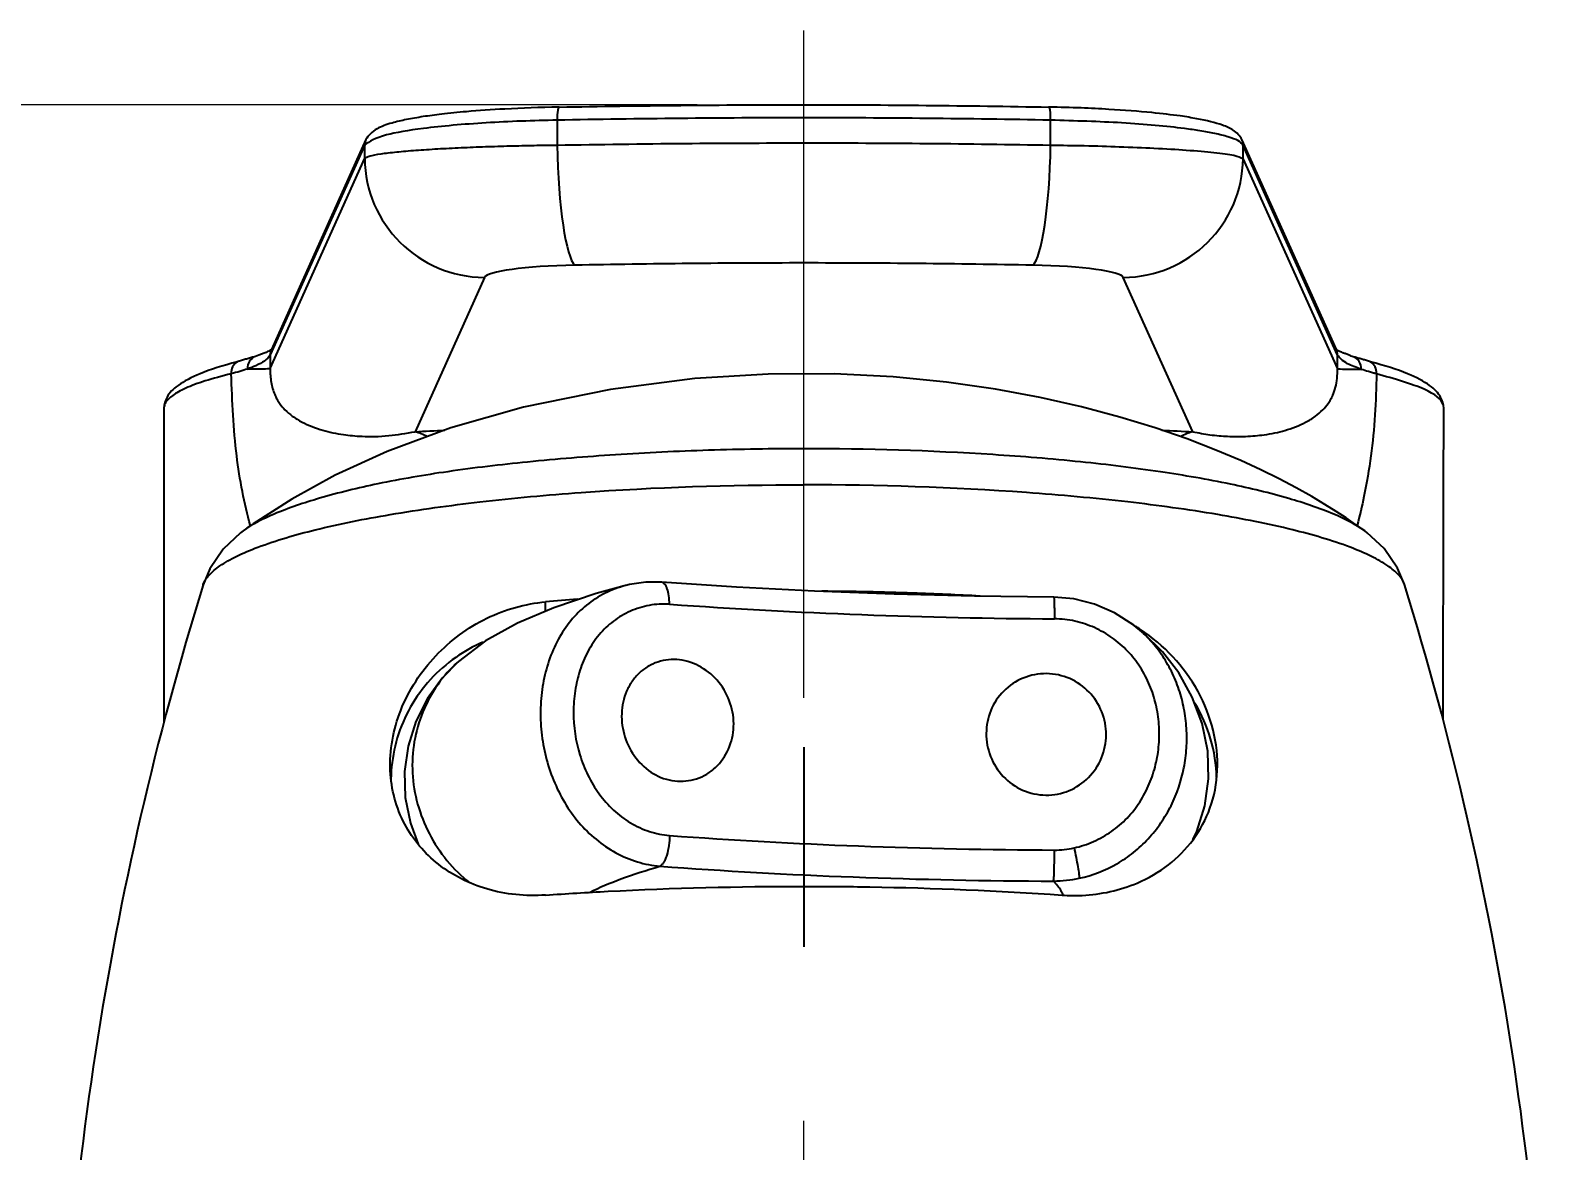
# Model space of a CAD drawing. Extents: x 0 to 1128, y 0 to 827.
# Drawn here: x 239.6 to 296.7, y 512.1 to 554.2 of the extents above; entities that cross this region are included whole.
import ezdxf

# ---------------------------------------------------------------- set-up
doc = ezdxf.new("R2010")
doc.units = 0
doc.header["$LTSCALE"] = 10
doc.header["$MEASUREMENT"] = 0
doc.header["$PDMODE"] = 3
doc.header["$PDSIZE"] = -10
doc.linetypes.add('CENTER', pattern=[2, 1.25, -0.25, 0.25, -0.25])
doc.linetypes.add('CENTER2', pattern=[28.575, 19.05, -3.175, 3.175, -3.175])
doc.layers.get('0').update_dxf_attribs({"linetype": 'CONTINUOUS'})
doc.layers.get('DEFPOINTS').update_dxf_attribs({"linetype": 'CONTINUOUS'})
for name, color, linetype in [('02___PRT_ALL_AXES', 7, 'CONTINUOUS'), ('1', 7, 'CONTINUOUS'), ('DEF_LAYER_ASSEM_MEMBER', 7, 'CONTINUOUS')]:
    doc.layers.add(name, color=color, linetype=linetype)
doc.layers.add('Cneter', color=1, linetype='CENTER2', lineweight=13)
doc.styles.add('Daelim Dimension', font='')
doc.styles.get('Daelim Dimension').set_extended_font_data('나눔고딕')
doc.dimstyles.new('DEFAULT', dxfattribs={"dimscale": 2, "dimtxt": 2, "dimasz": 2, "dimexe": 0, "dimexo": 2, "dimgap": 1, "dimtad": 1, "dimdec": 0, "dimzin": 9, "dimdsep": 46, "dimtxsty": 'Daelim Dimension', "dimcen": 0.5, "dimclrd": 5, "dimclre": 5, "dimclrt": 256, "dimadec": 1, "dimazin": 0, "dimtfac": 1, "dimtdec": 0, "dimtix": 1, "dimtmove": 0, "dimatfit": 3, "dimfxl": 1, "dimtolj": 1, "dimtzin": 1, "dimlwd": 9, "dimlwe": 9, "dimarcsym": 0})

# ---------------------------------------------------------------- blocks, each defined once
blk = doc.blocks.new('*D2')
at = {"color": 5, "lineweight": 9, "ltscale": 0.5, "transparency": 16777216}
for p, q in [((264.683, 551.363), (206.621, 551.363)), ((206.621, 547.363), (206.621, 346.147)), ((238.9, 342.147), (206.621, 342.147))]:
    blk.add_line(p, q, dxfattribs=at)
at = {"color": 5, "ltscale": 0.5, "transparency": 16777216}
for points in [[(205.954, 547.363), (207.287, 547.363), (206.621, 551.363)], [(205.954, 346.147), (207.287, 346.147), (206.621, 342.147)]]:
    blk.add_solid(points, dxfattribs=at)
at = {"layer": 'DEFPOINTS', "color": 0, "ltscale": 0.5, "transparency": 16777216}
for p in [(268.683, 551.363), (206.621, 342.147), (242.9, 342.147)]:
    blk.add_point(p, dxfattribs=at)
at = {"color": 7, "ltscale": 0.5, "transparency": 16777216, "insert": (199.508, 437.946), "char_height": 10, "attachment_point": 5, "rotation": 90, "style": 'Daelim Dimension'}
blk.add_mtext('\\A1;209', dxfattribs=at)

msp = doc.modelspace()

# ---------------------------------------------------------------- linework, layer by layer
at = {"layer": '02___PRT_ALL_AXES', "color": 7, "linetype": 'CENTER'}
msp.add_line((268.683, 527.247), (268.683, 519.747), dxfattribs=at)
at = {"layer": '1', "color": 7, "linetype": 'Continuous'}
for p, q in [((259.425, 550.785), (259.423, 549.85)), ((277.948, 549.848), (277.949, 550.784)), ((252.2, 549.857), (248.652, 541.969)), ((252.243, 550.061), (248.695, 542.173)), ((252.199, 549.353), (252.2, 549.857)), ((288.676, 542.172), (285.128, 550.061)), ((288.719, 541.967), (285.171, 549.856)), ((285.171, 549.856), (285.171, 549.342)), ((248.651, 541.464), (252.199, 549.353)), ((285.171, 549.342), (288.718, 541.452)), ((256.692, 544.879), (254.089, 539.09)), ((283.282, 539.088), (280.678, 544.879))]:
    msp.add_line(p, q, dxfattribs=at)
for centre, major_axis, ratio, start_param, end_param in [((259.499, 550.78), (0.009, -0.5), 0.148418, 3.016951, 4.700042), ((277.875, 550.78), (-0.009, -0.5), 0.148499, 1.582774, 3.266236), ((252.699, 549.856), (-0.456, 0.205), 0.9909, 6.28317, 6.707491), ((260.092, 549.807), (0.084, -4.499), 0.148418, 4.700042, 6.158544), ((277.279, 549.807), (-0.084, -4.499), 0.148499, 0.124643, 1.582774), ((284.672, 549.856), (-0.456, -0.205), 0.990901, 2.714829, 3.141602), ((256.692, 549.345), (4.104, -1.846), 0.9909, 3.565898, 5.131646), ((280.678, 549.345), (-4.104, -1.846), 0.990901, 1.151597, 2.714829), ((260.686, 544.851), (4, 0), 0.123742, 1.719814, 3.085991), ((276.684, 544.851), (4, 0), 0.123742, 0.055587, 1.421412), ((248.263, 541.441), (-0.158, 0.474), 0.930868, 0.019267, 1.267197), ((249.151, 541.968), (-0.456, 0.205), 0.9909, 6.28317, 6.707491), ((288.22, 541.967), (-0.456, -0.205), 0.990901, 2.714829, 3.141602), ((289.146, 541.428), (-0.155, -0.475), 0.928288, 1.864939, 3.120123), ((247.631, 541.262), (-0.12, 0.485), 0.888034, 0.241201, 1.351544), ((247.631, 541.262), (-0.12, 0.485), 0.888034, 0.052922, 0.241201), ((234.673, 541.489), (-14, 0.021), 0.005505, 2.785459, 3.08615), ((302.697, 541.442), (14, -0.014), 0.005396, 3.197335, 3.505465), ((289.739, 541.262), (0.12, 0.485), 0.888086, 6.041553, 6.23058), ((289.739, 541.262), (0.12, 0.485), 0.888086, 4.929421, 6.041552), ((254.089, 525.196), (0.717, -13.982), 0.382052, 2.922234, 3.008163), ((283.282, 525.194), (-0.72, -13.981), 0.38326, 3.275095, 3.359759)]:
    msp.add_ellipse(centre, major_axis=major_axis, ratio=ratio, start_param=start_param, end_param=end_param, dxfattribs=at)
for points, knots in [([(259.48, 551.276), (258.774, 551.262), (257.577, 551.219), (256.121, 551.118), (255.118, 551.017), (254.37, 550.917), (253.738, 550.806), (253.176, 550.675), (252.575, 550.459), (252.33, 550.214), (252.241, 550.055)], [0, 0, 0, 0, 0.18694, 0.334056, 0.441249, 0.531453, 0.62589, 0.726116, 0.848665, 1, 1, 1, 1]), ([(259.499, 551.276), (261.014, 551.304), (262.538, 551.326), (265.601, 551.356), (267.143, 551.363), (268.683, 551.363)], [0, 0, 0, 0, 0.49861, 0.49861, 1, 1, 1, 1]), ([(268.683, 551.363), (270.216, 551.363), (271.751, 551.356), (274.816, 551.326), (276.35, 551.304), (277.875, 551.276)], [0, 0, 0, 0, 0.498568, 0.498568, 1, 1, 1, 1]), ([(285.13, 550.055), (285.048, 550.196), (284.848, 550.42), (284.317, 550.643), (283.653, 550.809), (282.74, 550.957), (281.669, 551.083), (280.387, 551.182), (279.062, 551.246), (278.301, 551.268), (277.893, 551.276)], [0, 0, 0, 0, 0.118693, 0.221369, 0.398953, 0.491171, 0.621579, 0.791029, 0.890594, 1, 1, 1, 1]), ([(259.425, 550.785), (258.972, 550.774), (258.051, 550.752), (256.731, 550.686), (255.48, 550.594), (254.135, 550.45), (252.708, 550.206), (252.384, 549.984), (252.2, 549.857)], [0, 0, 0, 0, 0.119007, 0.242012, 0.369047, 0.50014, 0.714955, 1, 1, 1, 1]), ([(285.171, 549.856), (285.123, 549.91), (285.03, 550.014), (284.642, 550.157), (284.149, 550.28), (283.587, 550.384), (282.549, 550.534), (280.75, 550.701), (278.864, 550.757), (277.949, 550.784)], [0, 0, 0, 0, 0.121726, 0.232778, 0.333151, 0.422844, 0.501856, 0.758469, 1, 1, 1, 1]), ([(252.199, 549.353), (252.249, 549.383), (252.347, 549.441), (252.775, 549.521), (253.361, 549.593), (254.087, 549.655), (254.909, 549.709), (255.793, 549.755), (256.709, 549.791), (257.629, 549.819), (258.532, 549.84), (259.133, 549.847), (259.423, 549.85)], [0, 0, 0, 0, 0.12379, 0.242294, 0.35551, 0.463439, 0.566081, 0.663435, 0.755503, 0.842285, 0.923783, 1, 1, 1, 1]), ([(259.423, 549.85), (261.019, 549.874), (264.092, 549.921), (267.192, 549.928), (268.682, 549.931)], [0, 0, 0, 0, 0.519173, 1, 1, 1, 1]), ([(277.948, 549.848), (278.374, 549.842), (279.264, 549.83), (280.581, 549.79), (281.891, 549.735), (283.114, 549.662), (284.148, 549.571), (284.925, 549.464), (285.087, 549.383), (285.171, 549.342)], [0, 0, 0, 0, 0.111944, 0.234191, 0.366745, 0.509605, 0.662769, 0.826236, 1, 1, 1, 1]), ([(268.682, 545.423), (267.249, 545.423), (265.815, 545.415), (262.95, 545.388), (261.517, 545.367), (260.092, 545.341)], [0, 0, 0, 0, 0.498569, 0.498569, 1, 1, 1, 1]), ([(277.279, 545.341), (275.861, 545.367), (274.435, 545.388), (271.567, 545.415), (270.124, 545.423), (268.682, 545.423)], [0, 0, 0, 0, 0.498619, 0.498619, 1, 1, 1, 1]), ([(248.652, 541.969), (248.595, 541.892), (248.495, 541.755), (248.164, 541.58), (247.902, 541.483), (247.794, 541.443)], [0, 0, 0, 0, 0.431948, 0.766043, 1, 1, 1, 1]), ([(248.695, 542.169), (248.693, 542.169), (248.665, 542.157), (248.516, 542.066), (248.269, 541.974), (248.099, 541.914)], [0, 0, 0, 0, 0.220352, 0.579031, 1, 1, 1, 1]), ([(289.613, 541.429), (289.424, 541.499), (288.954, 541.675), (288.807, 541.857), (288.719, 541.967)], [0, 0, 0, 0, 0.402153, 1, 1, 1, 1]), ([(247.412, 541.708), (246.872, 541.574), (246.011, 541.298), (245.181, 540.865), (244.753, 540.435), (244.668, 540.12), (244.661, 539.971)], [0, 0, 0, 0, 0.318414, 0.591819, 0.819209, 1, 1, 1, 1]), ([(247.794, 541.443), (247.702, 541.412), (247.518, 541.351), (247.296, 541.293), (247.184, 541.264)], [0, 0, 0, 0, 0.50001, 1, 1, 1, 1]), ([(248.651, 541.464), (248.651, 541.376), (248.652, 541.194), (248.687, 540.918), (248.744, 540.684), (248.817, 540.484), (248.905, 540.307), (249.032, 540.106), (249.222, 539.885), (249.5, 539.648), (249.945, 539.383), (250.568, 539.136), (251.328, 538.975), (252.143, 538.903), (253.007, 538.904), (253.751, 539.032), (254.089, 539.09)], [0, 0, 0, 0, 0.013848, 0.028563, 0.047351, 0.071867, 0.095943, 0.125728, 0.180788, 0.25093, 0.338285, 0.501174, 0.640254, 0.750195, 0.886782, 1, 1, 1, 1]), ([(283.282, 539.088), (283.502, 539.046), (283.974, 538.958), (284.631, 538.907), (285.315, 538.905), (286.037, 538.971), (286.798, 539.13), (287.423, 539.376), (287.868, 539.642), (288.147, 539.879), (288.335, 540.098), (288.458, 540.29), (288.552, 540.477), (288.636, 540.701), (288.711, 541.058), (288.716, 541.33), (288.718, 541.452)], [0, 0, 0, 0, 0.072916, 0.156115, 0.249738, 0.359996, 0.499773, 0.662379, 0.750299, 0.820493, 0.875585, 0.903215, 0.925731, 0.95851, 0.981273, 1, 1, 1, 1]), ([(290.185, 541.262), (290.184, 541.263), (290.18, 541.264), (290.174, 541.265), (290.162, 541.268), (290.139, 541.274), (290.094, 541.286), (290.004, 541.31), (289.832, 541.358), (289.701, 541.401), (289.613, 541.429)], [0, 0, 0, 0, 0.00776, 0.015571, 0.031193, 0.062439, 0.124936, 0.249942, 0.499972, 1, 1, 1, 1]), ([(292.707, 539.969), (292.7, 540.118), (292.616, 540.434), (292.189, 540.864), (291.359, 541.298), (290.498, 541.573), (289.958, 541.707)], [0, 0, 0, 0, 0.18092, 0.408354, 0.681716, 1, 1, 1, 1]), ([(247.184, 541.264), (246.842, 541.175), (246.167, 540.999), (245.451, 540.725), (244.956, 540.453), (244.73, 540.224), (244.676, 540.087), (244.667, 540.04)], [0, 0, 0, 0, 0.1397438, 0.2759591, 0.4086553, 0.5378352, 0.6052449, 0.6052449, 0.6052449, 0.6052449]), ([(247.905, 535.559), (247.682, 536.398), (247.309, 538.238), (247.227, 540.225), (247.184, 541.264)], [0.7683906, 0.7683906, 0.7683906, 0.7683906, 0.8788449, 1, 1, 1, 1]), ([(290.185, 541.262), (290.172, 540.746), (290.146, 539.707), (289.984, 538.16), (289.75, 536.777), (289.549, 535.924), (289.454, 535.567)], [0, 0, 0, 0, 0.0602672, 0.1213887, 0.1845423, 0.2317115, 0.2317115, 0.2317115, 0.2317115]), ([(292.699, 540.06), (292.696, 540.075), (292.637, 540.285), (292.159, 540.7), (290.856, 541.072), (290.185, 541.262)], [0.3939896, 0.3939896, 0.3939896, 0.3939896, 0.4159824, 0.6998691, 1, 1, 1, 1])]:
    msp.add_open_spline(points, degree=3, knots=knots, dxfattribs=at)
for points, degree in [([(268.683, 550.872), (265.583, 550.872), (262.489, 550.841), (259.425, 550.785)], 3), ([(277.949, 550.784), (274.883, 550.841), (271.788, 550.872), (268.683, 550.872)], 3), ([(268.682, 549.931), (271.787, 549.933), (274.882, 549.904), (277.948, 549.848)], 3), ([(248.099, 541.914), (247.492, 541.742)], 1), ([(248.652, 541.969), (248.652, 541.801), (248.651, 541.632), (248.651, 541.464)], 3), ([(289.308, 541.901), (288.661, 542.149), (288.675, 542.166)], 2), ([(288.718, 541.452), (288.718, 541.624), (288.719, 541.795), (288.719, 541.967)], 3), ([(289.877, 541.742), (289.308, 541.901)], 1), ([(244.661, 539.972), (244.654, 528.174)], 1), ([(292.683, 528.284), (292.708, 539.97)], 1), ([(254.089, 539.09), (254.461, 539.109), (254.834, 539.128), (255.209, 539.145)], 3), ([(282.126, 539.145), (282.513, 539.127), (282.898, 539.108), (283.282, 539.088)], 3)]:
    msp.add_open_spline(points, degree=degree, dxfattribs=at)
at = {"layer": 'Cneter', "lineweight": 5, "ltscale": 0.5}
msp.add_line((268.683, 243.347), (268.683, 554.155), dxfattribs=at)
at = {"layer": 'DEF_LAYER_ASSEM_MEMBER', "color": 7, "linetype": 'Continuous'}
for p, q in [((247.637, 535.368), (247.632, 535.365)), ((289.741, 535.362), (289.685, 535.402)), ((246.132, 533.343), (246.133, 533.345)), ((262.004, 533.317), (261.994, 533.315)), ((263.344, 533.435), (263.342, 533.436)), ((291.23, 533.355), (291.23, 533.357)), ((281.086, 531.816), (281.075, 531.825)), ((255.717, 530.465), (255.705, 530.454))]:
    msp.add_line(p, q, dxfattribs=at)
at = {"layer": 'DEF_LAYER_ASSEM_MEMBER', "color": 9, "linetype": 'Continuous'}
for p, q in [((246.133, 533.345), (246.134, 533.348)), ((258.984, 532.349), (258.984, 532.7))]:
    msp.add_line(p, q, dxfattribs=at)
at = {"layer": 'DEF_LAYER_ASSEM_MEMBER', "color": 7, "linetype": 'Continuous'}
for points in [[(289.685, 535.402), (289.592, 535.469), (289.473, 535.554), (289.307, 535.668), (289.04, 535.85), (288.668, 536.094), (288.246, 536.36), (287.751, 536.656), (287.166, 536.985), (286.529, 537.321), (285.844, 537.659), (285.092, 538.005), (284.155, 538.402), (283.072, 538.819), (281.871, 539.233), (280.551, 539.636), (279.111, 540.021), (277.555, 540.376), (275.876, 540.69), (274.045, 540.955), (272.036, 541.153), (269.82, 541.263), (267.348, 541.254), (264.594, 541.082), (261.424, 540.676), (258.163, 540.008), (255.437, 539.229), (253.039, 538.345), (251.09, 537.454), (249.456, 536.562), (248.011, 535.634), (247.637, 535.367)], [(247.632, 535.365), (247.529, 535.287), (246.885, 534.682), (246.381, 533.943), (246.132, 533.343)], [(291.231, 533.355), (290.977, 533.964), (290.467, 534.701), (289.833, 535.292), (289.741, 535.362)], [(261.994, 533.315), (260.889, 533.011), (259.3, 532.483), (257.936, 531.903), (256.738, 531.234), (255.717, 530.465)], [(263.342, 533.436), (262.757, 533.435), (262.143, 533.35), (262.004, 533.317)], [(278.068, 532.879), (275.093, 532.917), (272.074, 532.993), (269.09, 533.106), (266.157, 533.255), (263.344, 533.436)], [(281.075, 531.825), (280.35, 532.295), (279.601, 532.618), (278.817, 532.814), (278.068, 532.879)], [(283.291, 523.784), (283.438, 524.08), (283.738, 525.044), (283.881, 526.053), (283.85, 527.093), (283.64, 528.135), (283.267, 529.125), (282.758, 530.031), (282.144, 530.828), (281.45, 531.516), (281.087, 531.817)], [(255.705, 530.454), (255.107, 529.841), (254.552, 529.069), (254.12, 528.21), (253.83, 527.29), (253.694, 526.333), (253.721, 525.362), (253.912, 524.399), (254.211, 523.607)]]:
    msp.add_lwpolyline(points, dxfattribs=at)
for centre, radius, start, end in [((362.193, 497.364), 121.509, 162.77531, 179.77007), ((175.174, 497.364), 121.509, 0.22993, 17.23064), ((267.445, 434.636), 98.428, 94.22521, 94.93136), ((268.71, 412.479), 120.621, 88.06543, 89.68854), ((268.984, 419.845), 113.249, 86.80258, 88.07833), ((277.673, 526.126), 6.632, 57.8722, 59.1729), ((277.659, 526.104), 6.658, 56.6292, 57.8722)]:
    msp.add_arc(centre, radius, start, end, dxfattribs=at)
at = {"layer": 'DEF_LAYER_ASSEM_MEMBER', "color": 9, "linetype": 'Continuous'}
for centre, radius, start, end in [((279.419, 758.505), 226.444, 266.00377, 269.66373), ((258.966, 525.834), 5.842, 113.5722, 125.0196), ((278.558, 525.977), 5.624, 1.2883, 31.3049), ((258.795, 525.981), 5.611, 176.139, 180.0643), ((278.18, 725.408), 203.178, 265.79276, 267.84454), ((278.915, 745.389), 223.173, 267.84914, 269.78012), ((277.231, 521.18), 1.3, 23.6403, 24.9583)]:
    msp.add_arc(centre, radius, start, end, dxfattribs=at)
for points, start_tangent, end_tangent in [([(289.739, 535.363), (288.581, 535.991), (286.889, 536.58), (284.706, 537.118), (282.078, 537.582), (279.076, 537.956), (275.782, 538.228), (268.698, 538.45), (265.106, 538.392), (261.61, 538.221), (258.315, 537.95), (255.315, 537.588), (252.69, 537.131), (250.499, 536.589), (248.798, 535.994), (247.637, 535.368)], (-0.805624, 0.592427), (-0.807802, -0.589455)), ([(246.134, 533.348), (246.345, 533.696), (246.761, 534.05), (247.374, 534.404), (248.181, 534.751), (250.338, 535.405), (253.152, 535.979), (256.522, 536.454), (260.326, 536.808), (268.683, 537.096)], (0.302111, 0.953273), (1, -0.000019)), ([(291.23, 533.357), (291.021, 533.703), (290.608, 534.055), (289.996, 534.406), (289.191, 534.752), (287.036, 535.404), (284.222, 535.978), (280.851, 536.451), (277.045, 536.804), (268.683, 537.096)], (-0.296254, 0.955109), (-1, 0.000145)), ([(261.994, 533.315), (261.221, 533.026), (260.527, 532.579), (259.938, 531.992), (259.465, 531.287), (259.116, 530.492), (258.894, 529.631), (258.802, 528.728), (258.835, 527.807), (258.996, 526.891), (259.287, 526.003), (259.705, 525.17), (260.241, 524.419), (261.628, 523.282), (262.435, 522.942), (263.279, 522.777)], (-0.968887, -0.247504), (0.996353, -0.085327)), ([(263.637, 532.612), (263.616, 532.932), (263.554, 533.194), (263.511, 533.294), (263.46, 533.369), (263.404, 533.417), (263.344, 533.435)], (-0.001288, 0.999999), (-0.997435, 0.071581)), ([(278.068, 532.879), (278.071, 532.875), (278.073, 532.864), (278.075, 532.845), (278.077, 532.819), (278.079, 532.787), (278.081, 532.747), (278.084, 532.649), (278.087, 532.527), (278.089, 532.387), (278.09, 532.231), (278.09, 532.065)], (0.999987, 0.005063), (-0.001067, -0.999999)), ([(263.637, 532.612), (262.882, 532.568), (262.172, 532.348), (261.535, 531.977), (260.997, 531.465), (260.578, 530.837), (260.278, 530.128), (260.098, 529.362), (260.038, 528.564), (260.275, 526.955), (260.579, 526.193), (261.001, 525.493), (261.537, 524.887), (262.174, 524.409), (262.886, 524.083), (263.642, 523.931)], (-0.997526, 0.070298), (0.996782, -0.080154)), ([(278.828, 523.465), (279.562, 523.705), (280.235, 524.083), (280.819, 524.584), (281.294, 525.188), (281.651, 525.866), (281.892, 526.591), (282.013, 527.344), (282.016, 528.105), (281.901, 528.856), (281.665, 529.578), (281.309, 530.25), (280.839, 530.85), (280.261, 531.352), (279.592, 531.733), (278.859, 531.976), (278.09, 532.065)], (0.977325, 0.211745), (-0.999913, 0.013192)), ([(279.024, 522.324), (280.435, 522.868), (281.061, 523.294), (281.614, 523.81), (282.085, 524.401), (282.469, 525.049), (282.952, 526.468), (283.047, 527.209), (283.049, 527.955), (282.956, 528.693), (282.767, 529.411), (282.482, 530.095), (282.103, 530.734), (281.636, 531.312), (281.086, 531.816)], (0.97745, 0.211167), (-0.78663, 0.617424)), ([(255.614, 530.618), (253.918, 528.755), (253.196, 526.358)], (-0.818791, -0.574092), (-0.067355, -0.997729)), ([(255.705, 530.454), (254.939, 529.59), (254.384, 528.571), (254.061, 527.449), (253.992, 526.277), (254.186, 525.108), (254.625, 523.996), (255.284, 522.995), (256.141, 522.159)], (-0.746356, -0.665547), (0.787045, -0.616895)), ([(263.642, 523.931), (263.616, 523.559), (263.535, 523.189), (263.477, 523.034), (263.412, 522.911), (263.345, 522.826), (263.279, 522.777)], (-0.001236, -0.999999), (-0.896144, -0.443763)), ([(263.642, 523.931), (270.739, 523.537), (278.09, 523.385)], (0.997252, -0.074079), (0.999993, -0.00384)), ([(278.058, 522.218), (278.066, 522.274), (278.073, 522.366), (278.079, 522.489), (278.084, 522.639), (278.089, 522.997), (278.09, 523.385)], (0.211761, 0.977322), (-0.004946, 0.999988)), ([(278.09, 523.385), (278.828, 523.465)], (0.999996, -0.002854), (0.977053, 0.212995)), ([(278.828, 523.465), (278.902, 523.108), (278.968, 522.75), (279.011, 522.472), (279.021, 522.381), (279.024, 522.324)], (0.211991, -0.977272), (-0.012287, -0.999925)), ([(260.632, 521.792), (261.813, 522.299), (263.274, 522.777)], (0.893695, 0.448676), (0.96035, 0.278796)), ([(278.058, 522.219), (279.024, 522.324)], (0.999805, 0.019738), (0.97771, 0.20996)), ([(278.41, 521.728), (278.345, 521.851), (278.058, 522.218)], (-0.421912, 0.906637), (-0.698211, 0.715892))]:
    msp.add_spline(points, degree=3, dxfattribs=dict(at, start_tangent=start_tangent, end_tangent=end_tangent))
at = {"layer": 'DEF_LAYER_ASSEM_MEMBER', "color": 7, "linetype": 'Continuous'}
for points, start_tangent, end_tangent in [([(253.16, 526.359), (253.552, 528.628), (254.869, 530.678), (256.783, 532.086), (258.984, 532.699)], (-0.046351, 0.998925), (0.996311, 0.085818)), ([(284.206, 526.361), (283.482, 529.334), (281.321, 531.664)], (0.046049, 0.998939), (-0.835132, 0.550049)), ([(266.041, 527.907), (265.956, 528.784), (265.565, 529.586), (264.922, 530.193), (264.122, 530.507), (263.704, 530.534), (263.297, 530.471), (262.917, 530.323), (262.58, 530.095), (262.296, 529.797), (262.077, 529.443), (261.853, 528.617)], (0.085221, 0.996362), (-0.082683, -0.996576)), ([(280.023, 527.93), (279.779, 528.773), (279.231, 529.465), (278.455, 529.898), (277.569, 529.998), (276.718, 529.746), (276.039, 529.188), (275.629, 528.415), (275.542, 527.544)], (-0.089814, 0.995959), (0.090102, -0.995933)), ([(261.853, 528.617), (261.935, 527.738), (262.312, 526.929), (262.94, 526.313), (263.731, 525.995), (264.149, 525.969), (264.56, 526.033), (264.946, 526.184), (265.291, 526.416), (265.81, 527.077), (266.041, 527.907)], (-0.082683, -0.996576), (0.085221, 0.996362)), ([(275.542, 527.544), (275.785, 526.697), (276.332, 525.997), (277.106, 525.557), (277.991, 525.456), (278.842, 525.712), (279.523, 526.278), (279.934, 527.057), (280.023, 527.93)], (0.090102, -0.995933), (-0.089814, 0.995959)), ([(258.984, 521.693), (256.779, 521.926), (254.969, 522.849), (253.704, 524.352), (253.16, 526.359)], (-0.997516, -0.070435), (-0.046351, 0.998925)), ([(281.199, 522.145), (282.369, 522.827), (283.296, 523.771), (283.931, 524.958), (284.206, 526.361)], (0.92053, 0.390671), (0.046049, 0.998939)), ([(258.984, 521.694), (261.332, 521.836), (268.683, 522.022)], (0.997533, 0.0702), (1, 0)), ([(268.683, 522.022), (271.163, 522.001), (278.382, 521.694)], (1, 0), (0.997541, -0.07009)), ([(278.382, 521.693), (279.135, 521.684), (281.199, 522.145)], (0.997533, -0.070195), (0.92053, 0.390671))]:
    msp.add_spline(points, degree=3, dxfattribs=dict(at, start_tangent=start_tangent, end_tangent=end_tangent))

# ---------------------------------------------------------------- dimensions: what is measured, and where the dimension line sits
at = {"color": 5, "ltscale": 0.5}
dim = msp.add_linear_dim(base=(206.621, 342.147), p1=(268.683, 551.363), p2=(242.9, 342.147), angle=90, dimstyle='DEFAULT', override={"dimtxt": 5, "dimdec": 0, "dimclrd": 5, "dimclre": 5, "dimclrt": 7}, dxfattribs=at)
dim.commit()
dim.dimension.update_dxf_attribs({"geometry": '*D2', "text_midpoint": (206.621, 437.946), "dimtype": 128})

doc.saveas('drawing.dxf')
